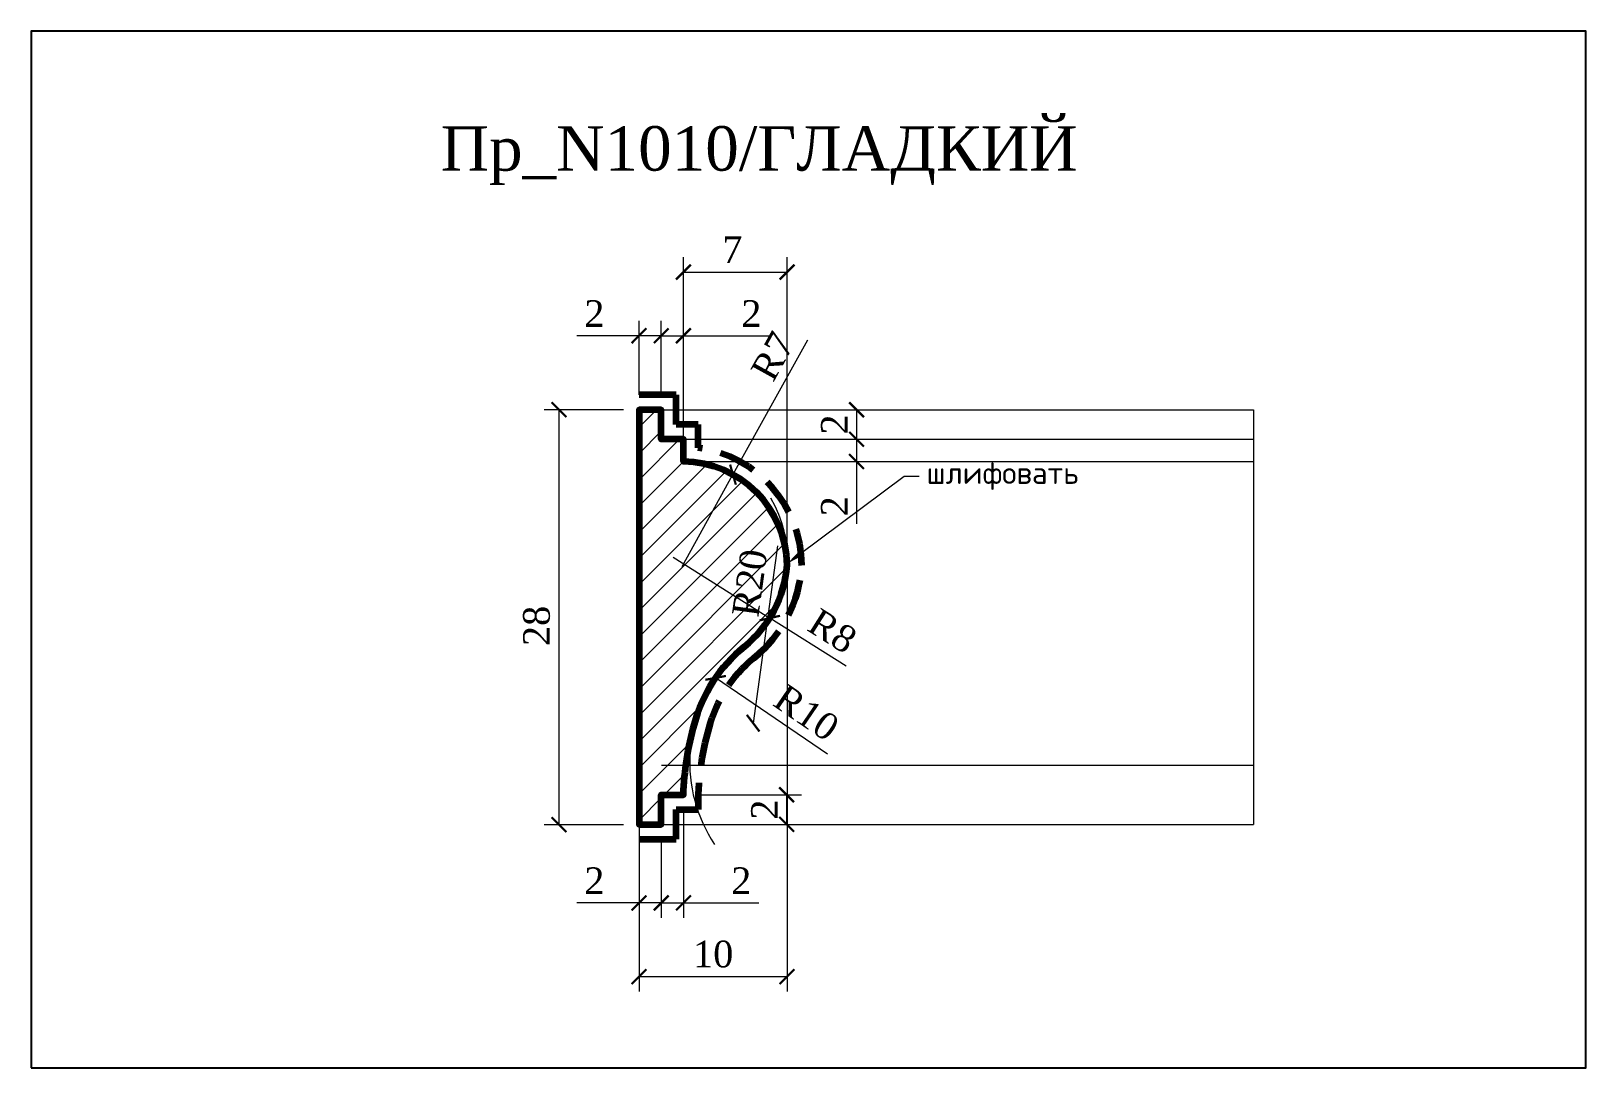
# Model space of a CAD drawing. Header units: millimetres. Extents: x 303582 to 303687, y -93427 to -93357.
import ezdxf
from ezdxf import colors
from ezdxf.entities.mleader import LeaderData, LeaderLine
from ezdxf.math import Vec2, Vec3

# ---------------------------------------------------------------- set-up
doc = ezdxf.new("R2010")
doc.units = ezdxf.units.MM
doc.header["$MEASUREMENT"] = 0
doc.linetypes.add('HIDDEN', pattern=[0.375, 0.25, -0.125])
for name, color, linetype, lineweight in [('0.15', 7, 'Continuous', 15), ('линия 50', 1, 'Continuous', 211), ('служебный слой РАЗМЕРЫ', 7, 'Continuous', 9)]:
    doc.layers.add(name, color=color, linetype=linetype, lineweight=lineweight)
doc.layers.add('Outside panel', color=7, linetype='Continuous', lineweight=18, true_color=0x7f5e57)
doc.layers.add('размеры в модели', color=7, linetype='Continuous')
doc.styles.add('ELECT', font='times.ttf')
doc.styles.get("Standard").update_dxf_attribs({"font": 'times.ttf'})
doc.styles.add('ЕСКД профили текст', font='isocpeur.ttf')
doc.dimstyles.new('M_1', dxfattribs={"dimtxt": 1.8, "dimasz": 1, "dimexe": 1, "dimexo": 1, "dimgap": 0.6, "dimtad": 1, "dimdec": 0, "dimdsep": 46, "dimtxsty": 'Standard', "dimblk": 'ARCHTICK', "dimcen": -5, "dimclrd": 7, "dimclre": 7, "dimclrt": 7, "dimadec": 0, "dimazin": 0, "dimtfac": 1, "dimtdec": 0, "dimtmove": 0, "dimatfit": 3, "dimfxl": 1, "dimtolj": 1, "dimtzin": 0, "dimlwd": 5, "dimlwe": 5, "dimarcsym": 0})

# ---------------------------------------------------------------- blocks, each defined once
blk = doc.blocks.new('_ArchTick')
at = {"color": 0, "linetype": 'ByBlock', "const_width": 0.15}
blk.add_lwpolyline([(-0.5, -0.5), (0.5, 0.5)], dxfattribs=at)
blk = doc.blocks.new('*D15')
at = {"layer": 'Defpoints', "color": 0, "ltscale": 1000, "transparency": 16777216}
for p in [(303617.8908720454, -93382.80307518998), (303623.2404736069, -93382.80307518998), (303623.2404736069, -93410.82277990236)]:
    blk.add_point(p, dxfattribs=at)
at = {"layer": 'размеры в модели', "color": 7, "lineweight": 5, "ltscale": 1000, "transparency": 16777216}
for p, q in [((303622.2404736069, -93382.80307518998), (303616.8908720454, -93382.80307518998)), ((303617.8908720454, -93410.82277990236), (303617.8908720454, -93382.80307518998)), ((303622.2404736069, -93410.82277990236), (303616.8908720454, -93410.82277990236))]:
    blk.add_line(p, q, dxfattribs=at)
for p, rotation in [((303617.8908720454, -93382.80307518998), 90), ((303617.8908720454, -93410.82277990236), 270)]:
    blk.add_blockref('_ArchTick', p, dxfattribs=dict(at, rotation=rotation))
at = {"layer": 'размеры в модели', "color": 7, "ltscale": 1000, "transparency": 16777216, "insert": (303616.3752988658, -93397.40422819536), "char_height": 1.8, "attachment_point": 5, "rotation": 90}
blk.add_mtext('\\A1;28', dxfattribs=at)
blk = doc.blocks.new('*D14')
at = {"layer": 'Defpoints', "color": 0, "ltscale": 1000, "transparency": 16777216}
for p in [(303633.2869143541, -93373.51284066275), (303626.2878788128, -93386.30307519001), (303633.2869143541, -93393.30307519001)]:
    blk.add_point(p, dxfattribs=at)
at = {"layer": 'размеры в модели', "color": 7, "lineweight": 5, "ltscale": 1000, "transparency": 16777216}
for p, q in [((303626.2878788128, -93385.30307519001), (303626.2878788128, -93372.51284066275)), ((303633.2869143541, -93392.30307519001), (303633.2869143541, -93372.51284066275)), ((303626.2878788128, -93373.51284066275), (303633.2869143541, -93373.51284066275))]:
    blk.add_line(p, q, dxfattribs=at)
at = {"layer": 'размеры в модели', "color": 7, "lineweight": 5, "ltscale": 1000, "transparency": 16777216, "rotation": 180}
blk.add_blockref('_ArchTick', (303626.2878788128, -93373.51284066275), dxfattribs=at)
at = {"layer": 'размеры в модели', "color": 7, "lineweight": 5, "ltscale": 1000, "transparency": 16777216}
blk.add_blockref('_ArchTick', (303633.2869143541, -93373.51284066275), dxfattribs=at)
at = {"layer": 'размеры в модели', "color": 7, "ltscale": 1000, "transparency": 16777216, "insert": (303629.5922420133, -93371.9946719533), "char_height": 1.8, "attachment_point": 5}
blk.add_mtext('\\A1;7', dxfattribs=at)
blk = doc.blocks.new('*D13')
at = {"layer": 'Defpoints', "color": 0, "ltscale": 1000, "transparency": 16777216}
for p in [(303623.2878788128, -93382.80307519001), (303633.2869143541, -93393.30307519001), (303633.2869143541, -93421.08344409803)]:
    blk.add_point(p, dxfattribs=at)
at = {"layer": 'размеры в модели', "color": 7, "lineweight": 5, "ltscale": 1000, "transparency": 16777216}
for p, q in [((303623.2878788128, -93383.80307519001), (303623.2878788128, -93422.08344409803)), ((303633.2869143541, -93394.30307519001), (303633.2869143541, -93422.08344409803)), ((303623.2878788128, -93421.08344409803), (303633.2869143541, -93421.08344409803))]:
    blk.add_line(p, q, dxfattribs=at)
at = {"layer": 'размеры в модели', "color": 7, "lineweight": 5, "ltscale": 1000, "transparency": 16777216, "rotation": 180}
blk.add_blockref('_ArchTick', (303623.2878788128, -93421.08344409803), dxfattribs=at)
at = {"layer": 'размеры в модели', "color": 7, "lineweight": 5, "ltscale": 1000, "transparency": 16777216}
blk.add_blockref('_ArchTick', (303633.2869143541, -93421.08344409803), dxfattribs=at)
at = {"layer": 'размеры в модели', "color": 7, "ltscale": 1000, "transparency": 16777216, "insert": (303628.2967703082, -93419.5678709185), "char_height": 1.8, "attachment_point": 5}
blk.add_mtext('\\A1;10', dxfattribs=at)
blk = doc.blocks.new('*D12')
at = {"layer": 'Defpoints', "color": 0, "ltscale": 1000, "transparency": 16777216}
for p in [(303629.6329294047, -93387.18948566838), (303626.1998365461, -93393.39014093397)]:
    blk.add_point(p, dxfattribs=at)
at = {"layer": 'размеры в модели', "color": 7, "lineweight": 5, "ltscale": 1000, "transparency": 16777216}
for p in [(303634.6549860913, -93378.11893514163), (303626.1998365461, -93393.39014093397)]:
    blk.add_line(p, (303629.6329294047, -93387.18948566838), dxfattribs=at)
blk.add_arc((303626.1998365461, -93393.39014093397), 7.08761259514722, 52.94425369928793, 82.61991909733096, dxfattribs=at)
at = {"layer": 'размеры в модели', "color": 7, "lineweight": 5, "ltscale": 1000, "transparency": 16777216, "rotation": 241.0281858750499}
blk.add_blockref('_ArchTick', (303629.6329294047, -93387.18948566838), dxfattribs=at)
at = {"layer": 'размеры в модели', "color": 7, "ltscale": 1000, "transparency": 16777216, "insert": (303632.3245892476, -93379.1937082237), "char_height": 1.8, "attachment_point": 5, "rotation": 61.02818587504995}
blk.add_mtext('\\A1;R7', dxfattribs=at)
blk = doc.blocks.new('*D11')
at = {"layer": 'Defpoints', "color": 0, "ltscale": 1000, "transparency": 16777216}
for p in [(303625.5986257427, -93392.76873465169), (303632.1198841117, -93396.87586149077)]:
    blk.add_point(p, dxfattribs=at)
at = {"layer": 'размеры в модели', "color": 7, "lineweight": 5, "ltscale": 1000, "transparency": 16777216}
for p in [(303625.5986257427, -93392.76873465169), (303637.2841175156, -93400.12832603311)]:
    blk.add_line(p, (303632.1198841117, -93396.87586149077), dxfattribs=at)
blk.add_arc((303625.5986257427, -93392.76873465169), 7.706834732030984, 320.3626239026401, 31.12199204381378, dxfattribs=at)
at = {"layer": 'размеры в модели', "color": 7, "lineweight": 5, "ltscale": 1000, "transparency": 16777216, "rotation": 147.797035240793}
blk.add_blockref('_ArchTick', (303632.1198841117, -93396.87586149077), dxfattribs=at)
at = {"layer": 'размеры в модели', "color": 7, "ltscale": 1000, "transparency": 16777216, "insert": (303636.355845757, -93397.7525879476), "char_height": 1.8, "attachment_point": 5, "rotation": 327.797035240793}
blk.add_mtext('\\A1;R8', dxfattribs=at)
blk = doc.blocks.new('*D10')
at = {"layer": 'Defpoints', "color": 0, "ltscale": 1000, "transparency": 16777216}
for p in [(303628.4619179664, -93400.91131380209), (303636.778773583, -93406.5903403855)]:
    blk.add_point(p, dxfattribs=at)
at = {"layer": 'размеры в модели', "color": 7, "lineweight": 5, "ltscale": 1000, "transparency": 16777216}
blk.add_line((303636.0099602758, -93406.06536900083), (303628.4619179664, -93400.91131380209), dxfattribs=at)
blk.add_arc((303636.778773583, -93406.5903403855), 10.07082073536003, 139.9841484959768, 213.5954971706502, dxfattribs=at)
at = {"layer": 'размеры в модели', "color": 7, "lineweight": 5, "ltscale": 1000, "transparency": 16777216, "rotation": 145.6734345055358}
blk.add_blockref('_ArchTick', (303628.4619179664, -93400.91131380209), dxfattribs=at)
at = {"layer": 'размеры в модели', "color": 7, "ltscale": 1000, "transparency": 16777216, "insert": (303634.5975136036, -93403.26570659534), "char_height": 1.8, "attachment_point": 5, "rotation": 325.6734345055358}
blk.add_mtext('\\A1;R10', dxfattribs=at)
blk = doc.blocks.new('*D9')
at = {"layer": 'Defpoints', "color": 0, "ltscale": 1000, "transparency": 16777216}
for p in [(303633.6879776359, -93384.48454791195), (303630.9946446249, -93403.96777885528)]:
    blk.add_point(p, dxfattribs=at)
at = {"layer": 'размеры в модели', "color": 7, "lineweight": 5, "ltscale": 1000, "transparency": 16777216}
blk.add_line((303632.6502325484, -93391.99146484998), (303630.9946446249, -93403.96777885528), dxfattribs=at)
at = {"layer": 'размеры в модели', "color": 7, "lineweight": 5, "ltscale": 1000, "transparency": 16777216, "rotation": 262.1293987111017}
blk.add_blockref('_ArchTick', (303630.9946446249, -93403.96777885528), dxfattribs=at)
at = {"layer": 'размеры в модели', "color": 7, "ltscale": 1000, "transparency": 16777216, "insert": (303630.7730180235, -93394.50327312571), "char_height": 1.8, "attachment_point": 5, "rotation": 82.12939871110173}
blk.add_mtext('\\A1;R20', dxfattribs=at)
blk = doc.blocks.new('*D8')
at = {"layer": 'Defpoints', "color": 0, "ltscale": 1000, "transparency": 16777216}
for p in [(303626.2878788128, -93408.80307519001), (303624.7878788128, -93410.80307519001), (303624.7878788128, -93416.104481262)]:
    blk.add_point(p, dxfattribs=at)
at = {"layer": 'размеры в модели', "color": 7, "lineweight": 5, "ltscale": 1000, "transparency": 16777216}
for p, q in [((303626.2878788128, -93409.80307519001), (303626.2878788128, -93417.104481262)), ((303624.7878788128, -93411.80307519001), (303624.7878788128, -93417.104481262)), ((303624.7878788128, -93416.104481262), (303626.2878788128, -93416.104481262)), ((303626.2878788128, -93416.104481262), (303631.3734085306, -93416.104481262))]:
    blk.add_line(p, q, dxfattribs=at)
at = {"layer": 'размеры в модели', "color": 7, "lineweight": 5, "ltscale": 1000, "transparency": 16777216, "rotation": 180}
blk.add_blockref('_ArchTick', (303624.7878788128, -93416.104481262), dxfattribs=at)
at = {"layer": 'размеры в модели', "color": 7, "lineweight": 5, "ltscale": 1000, "transparency": 16777216}
blk.add_blockref('_ArchTick', (303626.2878788128, -93416.104481262), dxfattribs=at)
at = {"layer": 'размеры в модели', "color": 7, "ltscale": 1000, "transparency": 16777216, "insert": (303630.1926587108, -93414.604481262), "char_height": 1.8, "attachment_point": 5}
blk.add_mtext('\\A1;2', dxfattribs=at)
blk = doc.blocks.new('*D7')
at = {"layer": 'Defpoints', "color": 0, "ltscale": 1000, "transparency": 16777216}
for p in [(303623.2878788128, -93410.80307519001), (303624.7878788128, -93410.80307519001), (303624.7878788128, -93416.104481262)]:
    blk.add_point(p, dxfattribs=at)
at = {"layer": 'размеры в модели', "color": 7, "lineweight": 5, "ltscale": 1000, "transparency": 16777216}
for p, q in [((303623.2878788128, -93411.80307519001), (303623.2878788128, -93417.104481262)), ((303624.7878788128, -93411.80307519001), (303624.7878788128, -93417.104481262)), ((303623.2878788128, -93416.104481262), (303619.0893207738, -93416.104481262)), ((303624.7878788128, -93416.104481262), (303623.2878788128, -93416.104481262))]:
    blk.add_line(p, q, dxfattribs=at)
at = {"layer": 'размеры в модели', "color": 7, "lineweight": 5, "ltscale": 1000, "transparency": 16777216, "rotation": 180}
blk.add_blockref('_ArchTick', (303623.2878788128, -93416.104481262), dxfattribs=at)
at = {"layer": 'размеры в модели', "color": 7, "lineweight": 5, "ltscale": 1000, "transparency": 16777216}
blk.add_blockref('_ArchTick', (303624.7878788128, -93416.104481262), dxfattribs=at)
at = {"layer": 'размеры в модели', "color": 7, "ltscale": 1000, "transparency": 16777216, "insert": (303620.2700705936, -93414.604481262), "char_height": 1.8, "attachment_point": 5}
blk.add_mtext('\\A1;2', dxfattribs=at)
blk = doc.blocks.new('*D6')
at = {"layer": 'Defpoints', "color": 0, "ltscale": 1000, "transparency": 16777216}
for p in [(303626.2878788128, -93377.81204910595), (303624.7878788128, -93382.80307519001), (303626.2878788128, -93384.80307519001)]:
    blk.add_point(p, dxfattribs=at)
at = {"layer": 'размеры в модели', "color": 7, "lineweight": 5, "ltscale": 1000, "transparency": 16777216}
for p, q in [((303624.7878788128, -93381.80307519001), (303624.7878788128, -93376.81204910595)), ((303626.2878788128, -93383.80307519001), (303626.2878788128, -93376.81204910595)), ((303624.7878788128, -93377.81204910595), (303626.2878788128, -93377.81204910595)), ((303626.2878788128, -93377.81204910595), (303632.0539395844, -93377.81204910595))]:
    blk.add_line(p, q, dxfattribs=at)
at = {"layer": 'размеры в модели', "color": 7, "lineweight": 5, "ltscale": 1000, "transparency": 16777216, "rotation": 180}
blk.add_blockref('_ArchTick', (303624.7878788128, -93377.81204910595), dxfattribs=at)
at = {"layer": 'размеры в модели', "color": 7, "lineweight": 5, "ltscale": 1000, "transparency": 16777216}
blk.add_blockref('_ArchTick', (303626.2878788128, -93377.81204910595), dxfattribs=at)
at = {"layer": 'размеры в модели', "color": 7, "ltscale": 1000, "transparency": 16777216, "insert": (303630.8731897646, -93376.31204910595), "char_height": 1.8, "attachment_point": 5}
blk.add_mtext('\\A1;2', dxfattribs=at)
blk = doc.blocks.new('*D5')
at = {"layer": 'Defpoints', "color": 0, "ltscale": 1000, "transparency": 16777216}
for p in [(303624.7878788128, -93377.81204910595), (303623.2878788128, -93382.80307519001), (303624.7878788128, -93382.80307519001)]:
    blk.add_point(p, dxfattribs=at)
at = {"layer": 'размеры в модели', "color": 7, "lineweight": 5, "ltscale": 1000, "transparency": 16777216}
for p, q in [((303623.2878788128, -93381.80307519001), (303623.2878788128, -93376.81204910595)), ((303624.7878788128, -93381.80307519001), (303624.7878788128, -93376.81204910595)), ((303623.2878788128, -93377.81204910595), (303619.0893207738, -93377.81204910595)), ((303624.7878788128, -93377.81204910595), (303623.2878788128, -93377.81204910595))]:
    blk.add_line(p, q, dxfattribs=at)
at = {"layer": 'размеры в модели', "color": 7, "lineweight": 5, "ltscale": 1000, "transparency": 16777216, "rotation": 180}
blk.add_blockref('_ArchTick', (303623.2878788128, -93377.81204910595), dxfattribs=at)
at = {"layer": 'размеры в модели', "color": 7, "lineweight": 5, "ltscale": 1000, "transparency": 16777216}
blk.add_blockref('_ArchTick', (303624.7878788128, -93377.81204910595), dxfattribs=at)
at = {"layer": 'размеры в модели', "color": 7, "ltscale": 1000, "transparency": 16777216, "insert": (303620.2700705936, -93376.31204910595), "char_height": 1.8, "attachment_point": 5}
blk.add_mtext('\\A1;2', dxfattribs=at)
blk = doc.blocks.new('*D4')
at = {"layer": 'Defpoints', "color": 0, "ltscale": 1000, "transparency": 16777216}
for p in [(303626.2878788128, -93408.80307519001), (303624.7878788128, -93410.80307519001), (303633.257674197, -93410.80307519001)]:
    blk.add_point(p, dxfattribs=at)
at = {"layer": 'размеры в модели', "color": 7, "lineweight": 5, "ltscale": 1000, "transparency": 16777216}
for p, q in [((303627.2878788128, -93408.80307519001), (303634.257674197, -93408.80307519001)), ((303633.257674197, -93408.80307519001), (303633.257674197, -93410.80307519001)), ((303625.7878788128, -93410.80307519001), (303634.257674197, -93410.80307519001))]:
    blk.add_line(p, q, dxfattribs=at)
for p, rotation in [((303633.257674197, -93408.80307519001), 90), ((303633.257674197, -93410.80307519001), 270)]:
    blk.add_blockref('_ArchTick', p, dxfattribs=dict(at, rotation=rotation))
at = {"layer": 'размеры в модели', "color": 7, "ltscale": 1000, "transparency": 16777216, "insert": (303631.757674197, -93409.80307518995), "char_height": 1.8, "attachment_point": 5, "rotation": 90}
blk.add_mtext('\\A1;2', dxfattribs=at)
blk = doc.blocks.new('*D3')
at = {"layer": 'Defpoints', "color": 0, "ltscale": 1000, "transparency": 16777216}
for p in [(303626.2878788128, -93384.80307519001), (303637.977835115, -93384.80307519001), (303626.2878788128, -93386.30307519001)]:
    blk.add_point(p, dxfattribs=at)
at = {"layer": 'размеры в модели', "color": 7, "lineweight": 5, "ltscale": 1000, "transparency": 16777216}
for p, q in [((303627.2878788128, -93384.80307519001), (303638.977835115, -93384.80307519001)), ((303637.977835115, -93384.80307519001), (303637.977835115, -93386.30307519001)), ((303627.2878788128, -93386.30307519001), (303638.977835115, -93386.30307519001)), ((303637.977835115, -93386.30307519001), (303637.977835115, -93390.501633229))]:
    blk.add_line(p, q, dxfattribs=at)
for p, rotation in [((303637.977835115, -93384.80307519001), 90), ((303637.977835115, -93386.30307519001), 270)]:
    blk.add_blockref('_ArchTick', p, dxfattribs=dict(at, rotation=rotation))
at = {"layer": 'размеры в модели', "color": 7, "ltscale": 1000, "transparency": 16777216, "insert": (303636.477835115, -93389.3208834092), "char_height": 1.8, "attachment_point": 5, "rotation": 90}
blk.add_mtext('\\A1;2', dxfattribs=at)
blk = doc.blocks.new('*D2')
at = {"layer": 'Defpoints', "color": 0, "ltscale": 1000, "transparency": 16777216}
for p in [(303624.7878788128, -93382.80307519001), (303626.2878788128, -93384.80307519001), (303637.977835115, -93384.80307519001)]:
    blk.add_point(p, dxfattribs=at)
at = {"layer": 'размеры в модели', "color": 7, "lineweight": 5, "ltscale": 1000, "transparency": 16777216}
for p, q in [((303625.7878788128, -93382.80307519001), (303638.977835115, -93382.80307519001)), ((303637.977835115, -93382.80307519001), (303637.977835115, -93384.80307519001)), ((303627.2878788128, -93384.80307519001), (303638.977835115, -93384.80307519001))]:
    blk.add_line(p, q, dxfattribs=at)
for p, rotation in [((303637.977835115, -93382.80307519001), 90), ((303637.977835115, -93384.80307519001), 270)]:
    blk.add_blockref('_ArchTick', p, dxfattribs=dict(at, rotation=rotation))
at = {"layer": 'размеры в модели', "color": 7, "ltscale": 1000, "transparency": 16777216, "insert": (303636.477835115, -93383.80307518995), "char_height": 1.8, "attachment_point": 5, "rotation": 90}
blk.add_mtext('\\A1;2', dxfattribs=at)

msp = doc.modelspace()

# ---------------------------------------------------------------- hatches: boundary and pattern name
at = {"layer": 'Outside panel', "ltscale": 1000}
h = msp.add_hatch(dxfattribs=at)
h.set_pattern_fill('ANSI31', color=256, scale=10, angle=-1.272221872585407e-14)
h.set_pattern_definition([(44.99999999999999, (399588.5628908141, 216829.3312468736), (-0.8838834764831843, 0.8838834764831845), [])])
edge = h.paths.add_edge_path()
edge.add_arc((303636.7787735829, -93406.59034038577), 10.07082073539832, 129.284783180349, 165.3570881072042, ccw=False)
edge.add_arc((303625.5986257424, -93392.76873465184), 7.706834732085714, 308.5564033818678, 356.0243030259944)
edge.add_arc((303626.1998365459, -93393.3901409342), 7.08761259541687, 0.7038512738221827, 89.28825398050796)
edge.add_line((303626.2878788128, -93386.30307519001), (303626.2878788128, -93384.80307519001))
edge.add_line((303626.2878788128, -93384.80307519001), (303624.7878788128, -93384.80307519001))
edge.add_line((303624.7878788128, -93384.80307519001), (303624.7878788128, -93382.80307519001))
edge.add_line((303624.7878788128, -93382.80307519001), (303623.2878788128, -93382.80307519001))
edge.add_line((303623.2878788128, -93382.80307519001), (303623.2878788128, -93410.80307519001))
edge.add_line((303623.2878788128, -93410.80307519001), (303624.7878788128, -93410.80307519001))
edge.add_line((303624.7878788128, -93410.80307519001), (303624.7878788128, -93408.80307519001))
edge.add_line((303624.7878788128, -93408.80307519001), (303626.2878788128, -93408.80307519001))
edge.add_arc((303645.9456913066, -93409.4517188991), 19.66851114605658, 164.0428894176422, 178.1101118097166, ccw=False)

# ---------------------------------------------------------------- linework, layer by layer
at = {"color": 6, "ltscale": 1000}
msp.add_lwpolyline([(303582.2336601746, -93427.243803234), (303687.2336601746, -93427.243803234), (303687.2336601746, -93357.243803234), (303582.2336601746, -93357.243803234)], close=True, dxfattribs=at)
at = {"layer": '0.15', "color": 7, "ltscale": 1000}
for p, q in [((303623.3016614575, -93382.80307519), (303664.7761180787, -93382.80307519)), ((303664.7761180786, -93382.80307519), (303664.7761180786, -93410.80307519001)), ((303624.8016614575, -93384.80307519), (303664.7761180786, -93384.80307519)), ((303626.3261807656, -93386.3034222157), (303664.7761180786, -93386.30342221571)), ((303624.8016614575, -93406.80307519), (303664.7761180786, -93406.80307519001)), ((303624.8016614575, -93410.80307519), (303664.7761180786, -93410.80307519))]:
    msp.add_line(p, q, dxfattribs=at)
at = {"layer": 'линия 50', "color": 1, "linetype": 'HIDDEN', "ltscale": 10, "true_color": 0xff0909}
msp.add_lwpolyline([(303623.2878788128, -93411.80307519001), (303625.7878788128, -93411.80307519001), (303625.7878788128, -93409.80307519001), (303627.2804868565, -93409.80307519001, -0.07462517415369234), (303627.9997175878, -93404.30824383874, -0.1588582421532398), (303631.0307134025, -93399.57324747091, 0.2111518177714472), (303634.2872383283, -93393.331746539, 0.3731624947390323), (303627.2878788128, -93385.3760507476), (303627.2878788128, -93383.80307519001), (303625.7878788128, -93383.80307519001), (303625.7878788128, -93381.80307519001), (303623.2878788128, -93381.80307519001)], format="xyb", dxfattribs=at)
at = {"layer": 'линия 50', "color": 7}
msp.add_lwpolyline([(303627.0350519893, -93404.04449675519, -0.1587078605157417), (303630.4021783301, -93398.79544056173, 0.2101311322178136), (303633.2869143541, -93393.30307519001, 0.4069954738509693), (303626.2878788128, -93386.30307519001), (303626.2878788128, -93384.80307519001), (303624.7878788128, -93384.80307519001), (303624.7878788128, -93382.80307519001), (303623.2878788128, -93382.80307519001), (303623.2878788128, -93410.80307519001), (303624.7878788128, -93410.80307519001), (303624.7878788128, -93408.80307519001), (303626.2878788128, -93408.80307519001, -0.06145703570364673)], format="xyb", close=True, dxfattribs=at)

# ---------------------------------------------------------------- texts
at = {"color": 7, "ltscale": 1000, "style": 'ELECT'}
msp.add_text('Пр_N1010/ГЛАДКИЙ', height=3, dxfattribs=at).set_placement((303609.8885254004, -93366.66562902051))

# ---------------------------------------------------------------- dimensions: what is measured, and where the dimension line sits
at = {"layer": 'размеры в модели', "color": 0, "ltscale": 1000}
for base, p1, p2, picture, middle in [((303633.2869143541, -93373.51284066275), (303626.2878788128, -93386.30307519001), (303633.2869143541, -93393.30307519001), '*D14', (303629.5922420133, -93373.51284066275)), ((303624.7878788128, -93377.81204910595), (303623.2878788128, -93382.80307519001), (303624.7878788128, -93382.80307519001), '*D5', (303620.2700705936, -93377.81204910595)), ((303626.2878788128, -93377.81204910595), (303624.7878788128, -93382.80307519001), (303626.2878788128, -93384.80307519001), '*D6', (303630.8731897646, -93377.81204910595)), ((303633.2869143541, -93421.08344409803), (303623.2878788128, -93382.80307519001), (303633.2869143541, -93393.30307519001), '*D13', (303628.2967703082, -93421.08344409803)), ((303624.7878788128, -93416.104481262), (303626.2878788128, -93408.80307519001), (303624.7878788128, -93410.80307519001), '*D8', (303630.1926587108, -93416.104481262)), ((303624.7878788128, -93416.104481262), (303623.2878788128, -93410.80307519001), (303624.7878788128, -93410.80307519001), '*D7', (303620.2700705936, -93416.104481262))]:
    dim = msp.add_linear_dim(base=base, p1=p1, p2=p2, dimstyle='M_1', override={"dimtxt": 1.8}, dxfattribs=at)
    dim.commit()
    dim.dimension.update_dxf_attribs({"geometry": picture, "text_midpoint": middle, "dimtype": 128})
for center, mpoint, picture, middle in [((303626.1998365461, -93393.39014093397), (303629.6329294047, -93387.18948566838), '*D12', (303633.6527714354, -93379.92907772717)), ((303633.6879776359, -93384.48454791195), (303630.9946446249, -93403.96777885528), '*D9', (303632.2743142857, -93394.71081009912)), ((303636.778773583, -93406.5903403855), (303628.4619179664, -93400.91131380209), '*D10', (303633.7428682274, -93404.51732288778))]:
    dim = msp.add_radius_dim(center=center, mpoint=mpoint, dimstyle='M_1', override={"dimtxt": 1.8}, dxfattribs=at)
    dim.commit()
    dim.dimension.update_dxf_attribs({"geometry": picture, "text_midpoint": middle, "dimtype": 132})
dim = msp.add_linear_dim(base=(303617.8908720454, -93382.80307518998), p1=(303623.2404736069, -93410.82277990236), p2=(303623.2404736069, -93382.80307518998), angle=90, dimstyle='M_1', dxfattribs=at)
dim.commit()
dim.dimension.update_dxf_attribs({"geometry": '*D15', "text_midpoint": (303617.8908720454, -93397.40422819536), "dimtype": 128})
for base, p1, p2, picture, middle in [((303637.977835115, -93384.80307519001), (303624.7878788128, -93382.80307519001), (303626.2878788128, -93384.80307519001), '*D2', (303637.977835115, -93383.80307518995)), ((303637.977835115, -93384.80307519001), (303626.2878788128, -93386.30307519001), (303626.2878788128, -93384.80307519001), '*D3', (303637.977835115, -93389.3208834092)), ((303633.257674197, -93410.80307519001), (303626.2878788128, -93408.80307519001), (303624.7878788128, -93410.80307519001), '*D4', (303633.257674197, -93409.80307518995))]:
    dim = msp.add_linear_dim(base=base, p1=p1, p2=p2, angle=270, dimstyle='M_1', override={"dimtxt": 1.8}, dxfattribs=at)
    dim.commit()
    dim.dimension.update_dxf_attribs({"geometry": picture, "text_midpoint": middle, "dimtype": 128})
dim = msp.add_radius_dim(center=(303625.5986257427, -93392.76873465169), mpoint=(303632.1198841117, -93396.87586149077), dimstyle='M_1', override={"dimtxt": 1.8}, dxfattribs=at)
dim.commit()
dim.dimension.update_dxf_attribs({"geometry": '*D11', "text_midpoint": (303636.355845757, -93397.7525879476)})

# ---------------------------------------------------------------- leaders
at = {"layer": 'служебный слой РАЗМЕРЫ'}
ml = msp.add_multileader_mtext('Standard', dxfattribs=at)
ml.set_content('\\A1;шлифовать', color=256, style='ЕСКД профили текст')
ml.set_leader_properties(color=256, linetype='ByLayer', lineweight=-1)
ml.build(insert=Vec2(0, 0))
ml.multileader.update_dxf_attribs({"dogleg_length": 1, "arrow_head_size": 1})
ctx = ml.context
ctx.base_point, ctx.char_height, ctx.arrow_head_size, ctx.landing_gap_size, ctx.plane_origin = Vec3(303642.2016541937, -93387.29010777385), 1.5, 1, 0.5, Vec3(303660.8825963884, -93355.24329823615)
notes = []
notes.append((ctx, [(1, (1, 1, 0), (303641.2016541937, -93387.29010777385), (1, 0), 1, [(0, [(303633.3050436031, -93393.18849250244)], 0, [])])]))
ctx.mtext.insert, ctx.mtext.flow_direction = Vec3(303642.7016541937, -93386.31510777384), 5
for ctx, leaders in notes:
    for number, flags, end, landing, length, lines in leaders:
        leader = LeaderData()
        leader.index, (leader.has_last_leader_line, leader.has_dogleg_vector, leader.attachment_direction) = number, flags
        leader.last_leader_point, leader.dogleg_vector, leader.dogleg_length = Vec3(end), Vec3(landing), length
        for number, points, colour, breaks in lines:
            line = LeaderLine()
            line.index, line.vertices, line.color, line.breaks = number, Vec3.list(points), colors.encode_raw_color(colour), breaks
            leader.lines.append(line)
        ctx.leaders.append(leader)

doc.saveas('drawing.dxf')
